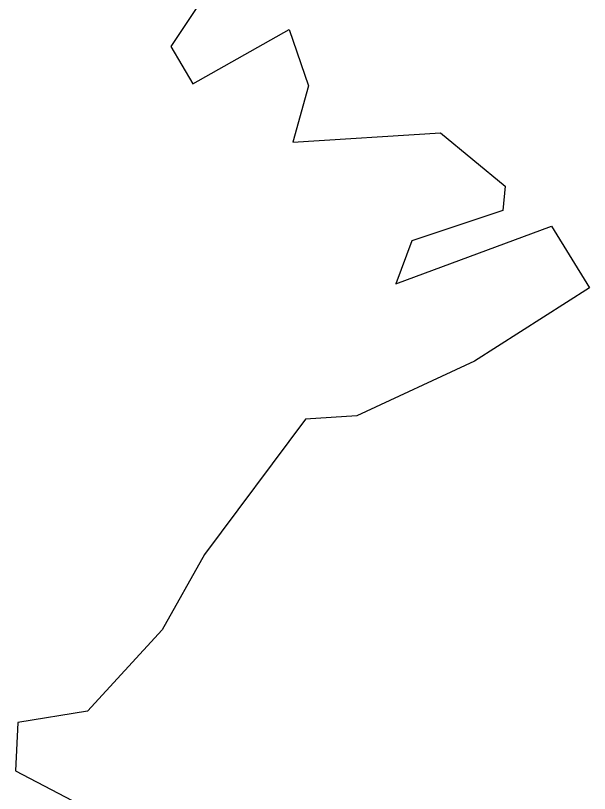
# Model space of a CAD drawing. Header units: metres. Extents: x 267365 to 277461, y 2088854 to 2108025.
# Drawn here: x 271930 to 272409, y 2093658 to 2094306 of the extents above; entities that cross this region are included whole.
import ezdxf

# ---------------------------------------------------------------- set-up
doc = ezdxf.new("R2010")
doc.units = ezdxf.units.M
doc.layers.add('village', color=3, linetype='Continuous')

msp = doc.modelspace()

# ---------------------------------------------------------------- linework, layer by layer
at = {"layer": 'village', "color": 3}
for p, q in [((272128.53, 2094384.14), (272059.85, 2094280.47)), ((272078.05, 2094249.21), (272158.4, 2094294.72)), ((272158.4, 2094294.72), (272174.47, 2094247.79)), ((272059.85, 2094280.47), (272078.05, 2094249.21)), ((272174.47, 2094247.79), (272161.4, 2094200.57)), ((272161.4, 2094200.57), (272284.64, 2094208.33)), ((272284.64, 2094208.33), (272338.81, 2094163.9)), ((272338.81, 2094163.9), (272336.73, 2094143.74)), ((272336.73, 2094143.74), (272260.7, 2094118.47)), ((272247.54, 2094082.45), (272377.2, 2094130.62)), ((272377.2, 2094130.62), (272409, 2094079.32)), ((272260.7, 2094118.47), (272247.54, 2094082.45)), ((272409, 2094079.32), (272313.08, 2094017.97)), ((272313.08, 2094017.97), (272214.79, 2093972.38)), ((272172.21, 2093969.78), (272087.93, 2093856.98)), ((272214.79, 2093972.38), (272172.21, 2093969.78)), ((272087.93, 2093856.98), (272052.56, 2093793.94)), ((272052.56, 2093793.94), (271990.32, 2093726.17)), ((271990.32, 2093726.17), (271932.11, 2093716.75)), ((271932.11, 2093716.75), (271930.2, 2093676.38)), ((271930.2, 2093676.38), (272002.25, 2093638.86))]:
    msp.add_line(p, q, dxfattribs=at)

doc.saveas('drawing.dxf')
